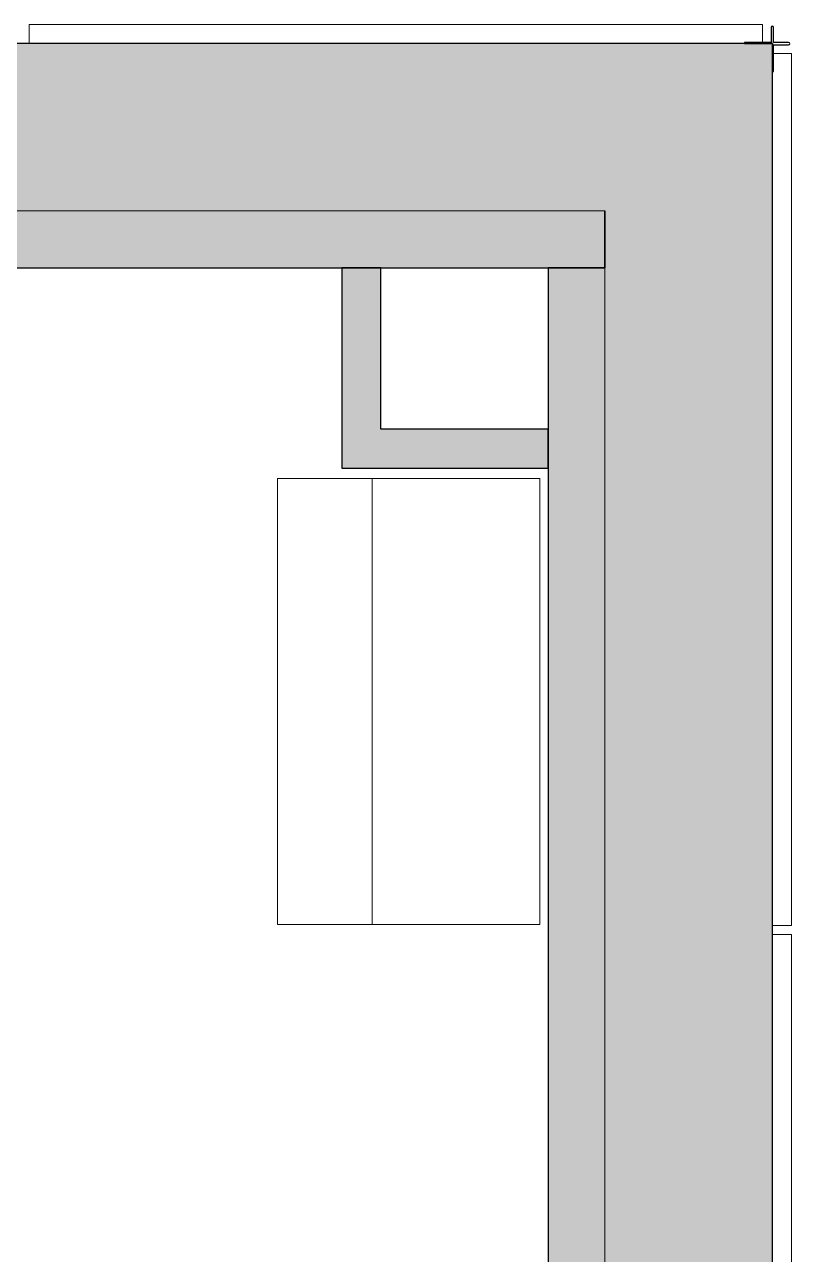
# Model space of a CAD drawing. Header units: millimetres. Extents: x 155927 to 326028, y -36033 to 97293.
# Drawn here: x 229801 to 231175, y 32476 to 34682 of the extents above; entities that cross this region are included whole.
import ezdxf

# ---------------------------------------------------------------- set-up
doc = ezdxf.new("R2010")
doc.units = ezdxf.units.MM
doc.header["$MEASUREMENT"] = 0
for name, color, linetype, lineweight in [('A-GLAZ-CURT', 7, 'CONTINUOUS', 9), ('A-WALL', 7, 'CONTINUOUS', 9), ('A-WALL-PATT', 7, 'CONTINUOUS', 9), ('I-FURN', 8, 'CONTINUOUS', 9), ('I-WALL', 7, 'CONTINUOUS', 9)]:
    doc.layers.add(name, color=color, linetype=linetype, lineweight=lineweight)

msp = doc.modelspace()

# ---------------------------------------------------------------- hatches: boundary and pattern name
at = {"layer": 'A-WALL-PATT'}
h = msp.add_hatch(color=256, dxfattribs=at)
h.paths.add_polyline_path([(230840.8, 34347.6), (230840.8, 34647.6), (229692.8, 34647.6), (229692.8, 34347.6), (230269.8, 34347.6)], flags=0)
h.paths.add_polyline_path([(220908.8, 34347.6), (220908.8, 34647.6), (202317.8, 34647.6), (202317.8, 34347.6), (220564.5, 34347.6)], flags=0)
h.paths.add_polyline_path([(200283.7, 34347.6), (200283.7, 34647.6), (197317.8, 34647.6), (197317.8, 34437.6), (197292.8, 34437.6), (197292.8, 34347.6), (198727.6, 34347.6)], flags=0)
h.paths.add_polyline_path([(195683.8, 34347.6), (195683.8, 34437.6), (195658.8, 34437.6), (195658.8, 34647.6), (193317.8, 34647.6), (193317.8, 34347.6), (195658.8, 34347.6)], flags=0)
h.paths.add_polyline_path([(190533.8, 34347.6), (190533.8, 34647.6), (187318, 34647.6), (187318, 34347.6), (190235.5, 34347.6)], flags=0)
h.paths.add_polyline_path([(185283.8, 34347.6), (185283.8, 34647.6), (166692.8, 34647.6), (166692.8, 34347.6), (184169.7, 34347.6)], flags=0)
h.paths.add_polyline_path([(157908.8, 34347.6), (157908.8, 34647.6), (156760.8, 34647.6), (156760.8, 34347.6), (157480.1, 34347.6)], flags=0)
h = msp.add_hatch(color=256, dxfattribs=at)
h.paths.add_polyline_path([(231074.8, 8967.6), (231140.8, 8967.6), (231140.5, 13645.6), (230840.8, 13645.6), (230840.8, 9267.6), (231074.8, 9267.6), (231074.8, 9235.4)], flags=0)
h.paths.add_polyline_path([(230840.8, 14969.6), (231140.8, 14969.6), (231140.8, 16290.6), (230840.8, 16290.6), (230840.8, 15037.6)], flags=0)
h.paths.add_polyline_path([(231140.8, 25449.6), (231140.8, 26790.6), (230840.8, 26790.6), (230840.8, 25449.6), (230876.4, 25449.6)], flags=0)
h.paths.add_polyline_path([(231140.8, 28449.6), (231140.8, 34647.6), (230840.8, 34647.6), (230840.8, 28449.6), (230876.4, 28449.6)], flags=0)
for points in [[(230840.8, 34245.6), (230840.8, 34347.6), (229692.8, 34347.6), (229692.8, 34245.6), (230269.8, 34245.6)], [(230439.1, 33955.8), (230439.1, 34245.6), (230369.1, 34245.6), (230369.1, 33955.8)], [(230738.8, 33885.8), (230738.8, 33955.8), (230369.1, 33955.8), (230369.1, 33885.8)]]:
    msp.add_hatch(color=256, dxfattribs=at).paths.add_polyline_path(points, flags=0)
h = msp.add_hatch(color=256, dxfattribs=at)
h.paths.add_polyline_path([(230840.8, 26006.6), (230840.8, 26790.6), (230738.8, 26790.6), (230738.8, 26006.6)], flags=0)
h.paths.add_polyline_path([(230738.8, 28449.6), (230840.8, 28449.6), (230840.8, 34245.6), (230738.8, 34245.6), (230738.8, 28873.6)], flags=0)

# ---------------------------------------------------------------- linework, layer by layer
at = {"layer": 'A-GLAZ-CURT', "lineweight": 20}
for p, q in [((231122.8, 34681.6), (229808.8, 34681.6)), ((229808.8, 34681.6), (229808.8, 34647.6)), ((231122.8, 34647.6), (231122.8, 34681.6)), ((229808.8, 34647.6), (231122.8, 34647.6)), ((231140.8, 34629.6), (231140.8, 33065.6)), ((231174.8, 34629.6), (231140.8, 34629.6)), ((231174.8, 33065.6), (231174.8, 34629.6)), ((231140.8, 33065.6), (231174.8, 33065.6)), ((231140.8, 33049.6), (231140.8, 30065.6)), ((231174.8, 33049.6), (231140.8, 33049.6)), ((231174.8, 30065.6), (231174.8, 33049.6))]:
    msp.add_line(p, q, dxfattribs=at)
at = {"layer": 'A-WALL', "lineweight": 30}
for p, q in [((231138.8, 34676.6), (231138.8, 34649.6)), ((231142.8, 34649.6), (231142.8, 34676.6)), ((230840.8, 34647.6), (229692.8, 34647.6)), ((231140.8, 34647.6), (230840.8, 34647.6)), ((231090.8, 34649.6), (231090.8, 34647.6)), ((231138.8, 34649.6), (231090.8, 34649.6)), ((231090.8, 34647.6), (231140.8, 34647.6)), ((231140.8, 28449.6), (231140.8, 34647.6)), ((231140.8, 34647.6), (231140.8, 34597.6)), ((231169.8, 34649.6), (231142.8, 34649.6)), ((231142.8, 34597.6), (231142.8, 34645.6)), ((231142.8, 34645.6), (231169.8, 34645.6)), ((231140.8, 34597.6), (231142.8, 34597.6)), ((230840.8, 34347.6), (230840.8, 34245.6))]:
    msp.add_line(p, q, dxfattribs=at)
at = {"layer": 'A-WALL'}
for p, q in [((229692.8, 34347.6), (230840.8, 34347.6)), ((230840.8, 34245.6), (230840.8, 28449.6))]:
    msp.add_line(p, q, dxfattribs=at)
at = {"layer": 'A-WALL', "lineweight": 30}
for centre, start, end in [((231140.8, 34676.6), 0, 180), ((231169.8, 34647.6), 270, 90)]:
    msp.add_arc(centre, 2, start, end, dxfattribs=at)
at = {"layer": 'I-FURN'}
for p, q in [((230423.9, 33867.7), (230253.9, 33867.7)), ((230253.9, 33867.7), (230253.9, 33067.7)), ((230723.9, 33867.7), (230423.9, 33867.7)), ((230423.9, 33867.7), (230423.9, 33067.7)), ((230723.9, 33067.7), (230723.9, 33867.7)), ((230253.9, 33067.7), (230423.9, 33067.7)), ((230423.9, 33067.7), (230723.9, 33067.7))]:
    msp.add_line(p, q, dxfattribs=at)
at = {"layer": 'I-WALL'}
for p, q in [((230840.8, 34347.6), (229692.8, 34347.6)), ((230840.8, 28449.6), (230840.8, 34245.6))]:
    msp.add_line(p, q, dxfattribs=at)
at = {"layer": 'I-WALL', "lineweight": 30}
for p, q in [((230840.8, 34245.6), (230840.8, 34347.6)), ((229692.8, 34245.6), (230840.8, 34245.6)), ((230439.1, 34245.6), (230369.1, 34245.6)), ((230369.1, 34245.6), (230369.1, 33955.8)), ((230439.1, 33955.8), (230439.1, 34245.6)), ((230840.8, 34245.6), (230738.8, 34245.6)), ((230738.8, 34245.6), (230738.8, 28449.6)), ((230369.1, 33955.8), (230369.1, 33885.8)), ((230738.8, 33955.8), (230439.1, 33955.8)), ((230738.8, 33885.8), (230738.8, 33955.8)), ((230369.1, 33885.8), (230738.8, 33885.8))]:
    msp.add_line(p, q, dxfattribs=at)

doc.saveas('drawing.dxf')
